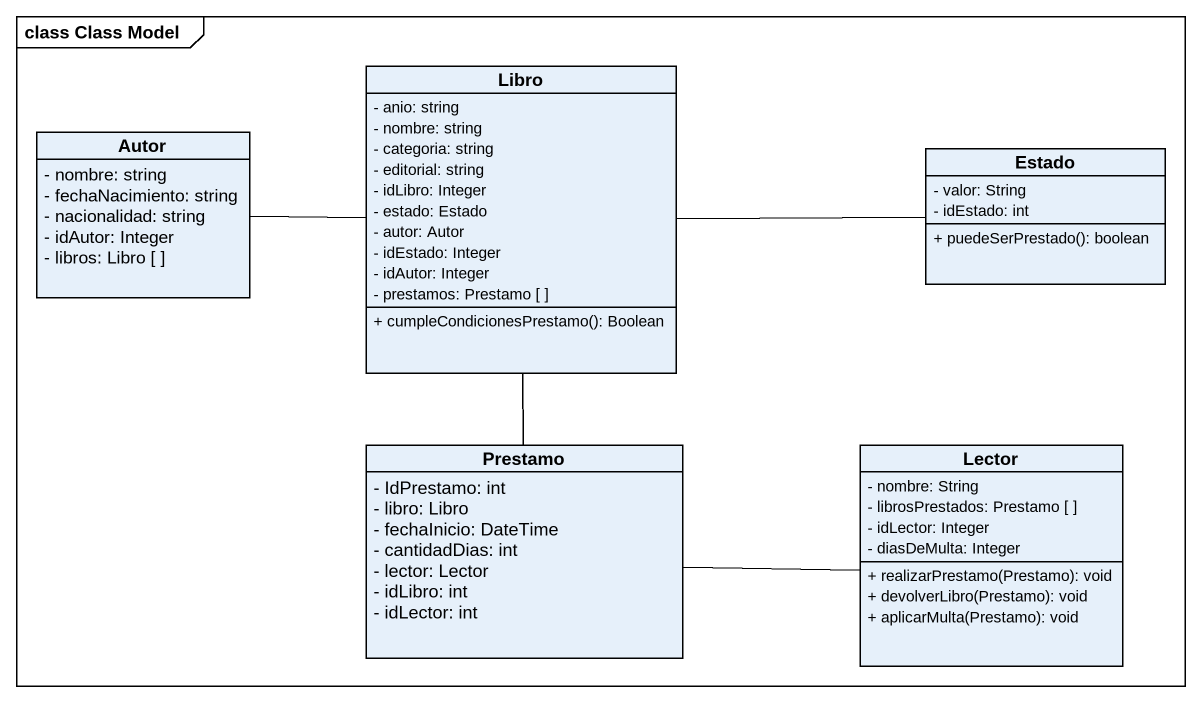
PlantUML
@startuml
mainframe class Class Model
hide circle
hide empty members
skinparam classAttributeIconSize 0
class Libro {
  - anio: string
  - nombre: string
  - categoria: string
  - editorial: string
  - idLibro: Integer
  - estado: Estado
  - autor: Autor
  - idEstado: Integer
  - idAutor: Integer
  - prestamos: Prestamo [ ]
  + cumpleCondicionesPrestamo(): Boolean
}
class Autor {
  - nombre: string
  - fechaNacimiento: string
  - nacionalidad: string
  - idAutor: Integer
  - libros: Libro [ ]
}
class Estado {
  - valor: String
  - idEstado: int
  + puedeSerPrestado(): boolean
}
class Prestamo {
  - IdPrestamo: int
  - libro: Libro
  - fechaInicio: DateTime
  - cantidadDias: int
  - lector: Lector
  - idLibro: int
  - idLector: int
}
class Lector {
  - nombre: String
  - librosPrestados: Prestamo [ ]
  - idLector: Integer
  - diasDeMulta: Integer
  + realizarPrestamo(Prestamo): void
  + devolverLibro(Prestamo): void
  + aplicarMulta(Prestamo): void
}
Libro -right- Estado
Autor -right- Libro
Prestamo -up- Libro
Lector -left- Prestamo
@enduml
